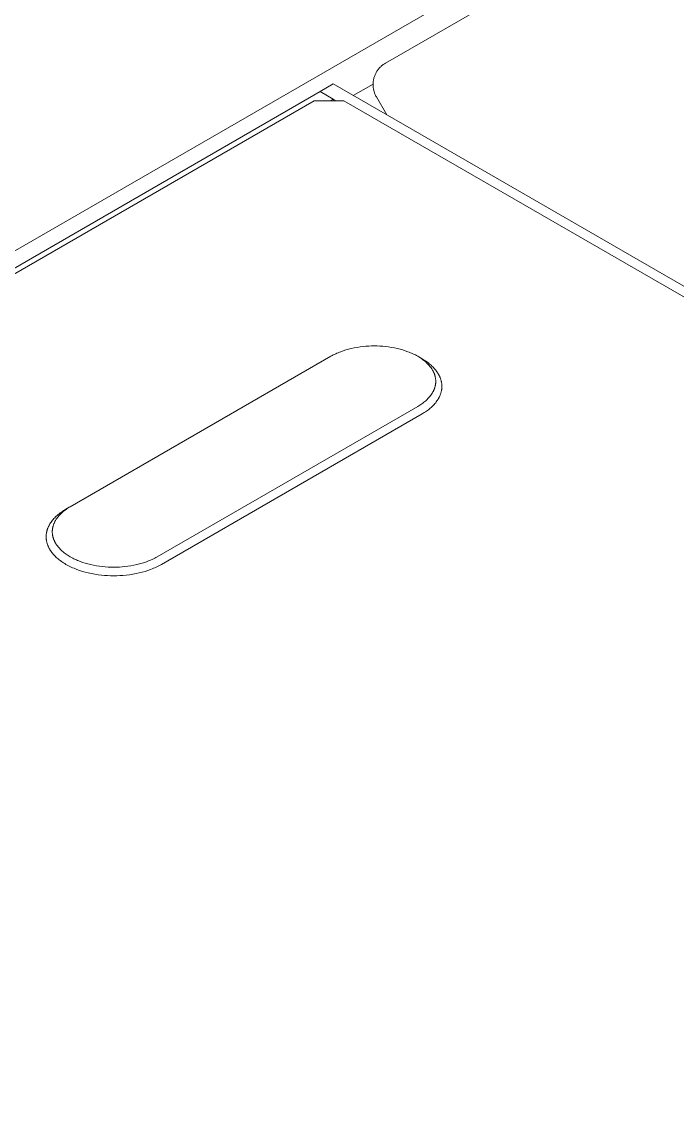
# Model space of a CAD drawing. Header units: inches. Extents: x -8 to 201, y -1 to 136.
# Drawn here: x 146.77 to 149.486, y 76.445 to 80.914 of the extents above; entities that cross this region are included whole.
import ezdxf

# ---------------------------------------------------------------- set-up
doc = ezdxf.new("R2010")
doc.units = ezdxf.units.IN
doc.layers.add('ZANO_R', color=7, linetype='Continuous', lineweight=0)

msp = doc.modelspace()

# ---------------------------------------------------------------- linework, layer by layer
at = {"layer": 'ZANO_R'}
for p, q in [((149.38021, 81.4873), (146.02102, 79.54787)), ((148.27663, 80.74124), (149.38591, 81.38168)), ((148.24601, 80.71403), (148.24811, 80.71675)), ((148.24811, 80.71675), (148.2503, 80.7194)), ((148.2503, 80.7194), (148.25259, 80.72197)), ((148.25259, 80.72197), (148.25496, 80.72446)), ((148.25496, 80.72446), (148.25741, 80.72687)), ((148.25741, 80.72687), (148.25994, 80.72919)), ((148.25994, 80.72919), (148.26254, 80.73143)), ((148.26254, 80.73143), (148.26523, 80.73358)), ((148.26523, 80.73358), (148.26798, 80.73564)), ((148.26798, 80.73564), (148.2708, 80.7376)), ((148.2708, 80.7376), (148.27369, 80.73947)), ((148.27369, 80.73947), (148.27663, 80.74124)), ((148.22721, 80.67023), (148.22784, 80.6736)), ((148.22784, 80.6736), (148.22859, 80.67696)), ((148.22859, 80.67696), (148.22945, 80.68029)), ((148.22945, 80.68029), (148.23043, 80.68358)), ((148.23043, 80.68358), (148.23151, 80.68684)), ((148.23151, 80.68684), (148.2327, 80.69007)), ((148.2327, 80.69007), (148.234, 80.69325)), ((148.234, 80.69325), (148.23541, 80.69638)), ((148.23541, 80.69638), (148.23693, 80.69947)), ((148.23693, 80.69947), (148.23854, 80.7025)), ((148.23854, 80.7025), (148.24026, 80.70548)), ((148.24026, 80.70548), (148.24208, 80.70839)), ((148.24208, 80.70839), (148.244, 80.71125)), ((148.244, 80.71125), (148.24601, 80.71403)), ((148.06094, 80.65532), (148.00698, 80.62417)), ((148.06094, 80.65532), (192.99121, 54.71482)), ((148.22577, 80.65463), (148.14395, 80.6074)), ((148.22576, 80.65312), (148.22582, 80.65656)), ((148.22581, 80.64979), (148.22576, 80.65312)), ((148.22598, 80.64647), (148.22581, 80.64979)), ((148.22582, 80.65656), (148.22599, 80.65999)), ((148.22625, 80.64315), (148.22598, 80.64647)), ((148.22599, 80.65999), (148.22628, 80.66342)), ((148.22663, 80.63984), (148.22625, 80.64315)), ((148.22628, 80.66342), (148.22669, 80.66683)), ((148.22712, 80.63655), (148.22663, 80.63984)), ((148.22669, 80.66683), (148.22721, 80.67023)), ((148.22771, 80.63327), (148.22712, 80.63655)), ((148.22842, 80.63002), (148.22771, 80.63327)), ((148.22923, 80.62679), (148.22842, 80.63002)), ((146.05811, 79.49899), (148.00698, 80.62417)), ((146.07061, 79.48252), (147.98155, 80.5858)), ((147.98155, 80.5858), (148.10437, 80.5858)), ((148.06094, 80.59301), (148.00698, 80.62417)), ((148.04846, 80.5858), (148.06094, 80.59301)), ((148.06094, 80.59301), (148.06094, 80.5858)), ((148.06094, 80.59301), (148.07343, 80.5858)), ((148.10437, 80.5858), (192.73195, 54.82006)), ((148.23014, 80.62359), (148.22923, 80.62679)), ((148.23116, 80.62042), (148.23014, 80.62359)), ((148.23228, 80.61728), (148.23116, 80.62042)), ((148.2335, 80.61419), (148.23228, 80.61728)), ((148.23483, 80.61113), (148.2335, 80.61419)), ((148.23625, 80.60812), (148.23483, 80.61113)), ((148.23777, 80.60516), (148.23625, 80.60812)), ((148.23939, 80.60225), (148.23777, 80.60516)), ((148.28265, 80.52732), (148.23939, 80.60225)), ((148.11311, 79.55356), (148.12386, 79.55662)), ((148.12386, 79.55662), (148.13469, 79.55935)), ((148.13469, 79.55935), (148.14702, 79.56204)), ((148.14702, 79.56204), (148.15944, 79.56434)), ((148.15944, 79.56434), (148.17192, 79.56625)), ((148.17192, 79.56625), (148.18445, 79.56778)), ((148.18445, 79.56778), (148.19604, 79.56887)), ((148.19604, 79.56887), (148.20766, 79.56964)), ((148.20766, 79.56964), (148.21929, 79.57011)), ((148.21929, 79.57011), (148.23093, 79.57027)), ((148.23093, 79.57027), (148.24258, 79.57011)), ((148.24258, 79.57011), (148.25421, 79.56965)), ((148.25421, 79.56965), (148.26583, 79.56887)), ((148.26583, 79.56887), (148.27742, 79.56778)), ((148.27742, 79.56778), (148.28995, 79.56625)), ((148.28995, 79.56625), (148.30243, 79.56434)), ((148.30243, 79.56434), (148.31485, 79.56204)), ((148.31485, 79.56204), (148.32718, 79.55935)), ((148.32718, 79.55935), (148.33801, 79.55662)), ((148.33801, 79.55662), (148.34876, 79.55356)), ((148.05107, 79.52725), (146.97195, 78.90422)), ((148.05107, 79.52725), (148.056, 79.53001)), ((148.056, 79.53001), (148.06098, 79.53267)), ((148.06098, 79.53267), (148.06602, 79.53521)), ((148.06602, 79.53521), (148.07112, 79.53765)), ((148.07112, 79.53765), (148.07626, 79.53999)), ((148.07626, 79.53999), (148.08145, 79.54222)), ((148.08145, 79.54222), (148.08668, 79.54436)), ((148.08668, 79.54436), (148.09195, 79.5464)), ((148.09195, 79.5464), (148.10247, 79.55015)), ((148.10247, 79.55015), (148.11311, 79.55356)), ((148.34876, 79.55356), (148.3594, 79.55015)), ((148.3594, 79.55015), (148.36992, 79.5464)), ((148.36992, 79.5464), (148.37519, 79.54436)), ((148.37519, 79.54436), (148.38042, 79.54222)), ((148.38042, 79.54222), (148.38561, 79.53999)), ((148.38561, 79.53999), (148.39075, 79.53766)), ((148.39075, 79.53766), (148.39585, 79.53522)), ((148.39585, 79.53522), (148.40089, 79.53267)), ((148.40089, 79.53267), (148.40587, 79.53001)), ((148.40587, 79.53001), (148.4108, 79.52725)), ((148.4108, 79.52725), (148.41519, 79.52465)), ((148.42879, 79.51686), (148.41502, 79.52482)), ((148.41519, 79.52465), (148.41952, 79.52196)), ((148.41952, 79.52196), (148.42378, 79.51917)), ((148.42378, 79.51917), (148.42798, 79.51627)), ((148.42798, 79.51627), (148.4321, 79.51328)), ((148.42879, 79.51686), (148.4334, 79.51414)), ((148.4321, 79.51328), (148.43614, 79.51018)), ((148.4334, 79.51414), (148.43789, 79.51136)), ((148.43614, 79.51018), (148.4401, 79.50697)), ((148.43789, 79.51136), (148.44226, 79.50851)), ((148.4401, 79.50697), (148.44397, 79.50365)), ((148.44226, 79.50851), (148.44652, 79.50561)), ((148.44397, 79.50365), (148.44706, 79.50084)), ((148.44652, 79.50561), (148.45066, 79.50264)), ((148.44706, 79.50084), (148.45009, 79.49796)), ((148.45009, 79.49796), (148.45303, 79.49499)), ((148.45066, 79.50264), (148.45468, 79.49963)), ((148.45303, 79.49499), (148.4559, 79.49195)), ((148.45468, 79.49963), (148.45858, 79.49656)), ((148.4559, 79.49195), (148.45867, 79.48883)), ((148.45858, 79.49656), (148.46235, 79.49343)), ((148.45867, 79.48883), (148.46135, 79.48563)), ((148.46135, 79.48563), (148.46393, 79.48234)), ((148.46235, 79.49343), (148.46599, 79.49026)), ((148.46393, 79.48234), (148.4664, 79.47897)), ((148.46599, 79.49026), (148.4695, 79.48704)), ((148.4664, 79.47897), (148.46868, 79.47563)), ((148.46868, 79.47563), (148.47084, 79.47221)), ((148.4695, 79.48704), (148.47288, 79.48377)), ((148.47084, 79.47221), (148.47188, 79.47047)), ((148.47188, 79.47047), (148.47289, 79.46872)), ((148.47288, 79.48377), (148.47613, 79.48046)), ((148.47289, 79.46872), (148.47386, 79.46694)), ((148.47386, 79.46694), (148.4748, 79.46515)), ((148.4748, 79.46515), (148.47571, 79.46335)), ((148.47613, 79.48046), (148.47924, 79.4771)), ((148.47924, 79.4771), (148.48221, 79.47371)), ((148.48221, 79.47371), (148.48504, 79.47027)), ((148.48504, 79.47027), (148.48773, 79.4668)), ((148.48773, 79.4668), (148.49048, 79.46299)), ((148.47571, 79.46335), (148.47658, 79.46152)), ((148.47658, 79.46152), (148.47741, 79.45968)), ((148.47741, 79.45968), (148.47821, 79.45782)), ((148.47821, 79.45782), (148.47897, 79.45595)), ((148.47897, 79.45595), (148.47969, 79.45406)), ((148.47969, 79.45406), (148.48037, 79.45216)), ((148.48037, 79.45216), (148.48101, 79.45024)), ((148.48101, 79.45024), (148.48152, 79.44862)), ((148.48152, 79.44862), (148.482, 79.44698)), ((148.482, 79.44698), (148.48244, 79.44533)), ((148.48244, 79.44533), (148.48286, 79.44368)), ((148.48286, 79.44368), (148.48324, 79.44201)), ((148.48324, 79.44201), (148.4836, 79.44034)), ((148.4836, 79.44034), (148.48392, 79.43867)), ((148.48392, 79.43867), (148.48421, 79.43699)), ((148.48421, 79.43699), (148.48447, 79.4353)), ((148.48447, 79.4353), (148.48469, 79.43361)), ((148.48469, 79.43361), (148.48488, 79.43191)), ((148.48488, 79.43191), (148.48504, 79.43021)), ((148.48504, 79.43021), (148.48516, 79.42851)), ((148.48516, 79.42851), (148.48525, 79.42681)), ((148.48525, 79.42681), (148.4853, 79.42511)), ((148.4853, 79.4217), (148.48525, 79.41999)), ((148.4853, 79.42511), (148.48532, 79.4234)), ((148.48532, 79.4234), (148.4853, 79.4217)), ((148.49048, 79.46299), (148.49179, 79.46107)), ((148.49179, 79.46107), (148.49306, 79.45915)), ((148.49306, 79.45915), (148.49429, 79.45721)), ((148.49429, 79.45721), (148.49547, 79.45526)), ((148.49547, 79.45526), (148.49661, 79.45331)), ((148.49661, 79.45331), (148.49771, 79.45135)), ((148.49771, 79.45135), (148.49876, 79.44938)), ((148.49876, 79.44938), (148.49977, 79.4474)), ((148.49977, 79.4474), (148.50074, 79.44542)), ((148.50074, 79.44542), (148.50166, 79.44342)), ((148.50166, 79.44342), (148.50254, 79.44142)), ((148.50254, 79.44142), (148.50338, 79.43942)), ((148.50338, 79.43942), (148.50417, 79.43741)), ((148.50417, 79.43741), (148.50491, 79.43539)), ((148.50491, 79.43539), (148.50562, 79.43337)), ((148.50562, 79.43337), (148.50627, 79.43134)), ((148.50627, 79.43134), (148.50689, 79.42931)), ((148.50689, 79.42931), (148.50746, 79.42728)), ((148.50746, 79.42728), (148.50798, 79.42524)), ((148.50798, 79.42524), (148.50846, 79.42319)), ((148.50846, 79.42319), (148.50889, 79.42115)), ((148.50889, 79.42115), (148.50928, 79.4191)), ((148.47188, 79.37633), (148.47084, 79.37459)), ((148.47288, 79.37809), (148.47188, 79.37633)), ((148.47386, 79.37986), (148.47288, 79.37809)), ((148.4748, 79.38165), (148.47386, 79.37986)), ((148.4757, 79.38346), (148.4748, 79.38165)), ((148.47658, 79.38528), (148.4757, 79.38346)), ((148.47741, 79.38712), (148.47658, 79.38528)), ((148.47821, 79.38898), (148.47741, 79.38712)), ((148.47897, 79.39085), (148.47821, 79.38898)), ((148.47969, 79.39274), (148.47897, 79.39085)), ((148.48037, 79.39464), (148.47969, 79.39274)), ((148.48101, 79.39656), (148.48037, 79.39464)), ((148.48152, 79.39819), (148.48101, 79.39656)), ((148.48199, 79.39982), (148.48152, 79.39819)), ((148.48244, 79.40147), (148.48199, 79.39982)), ((148.48286, 79.40313), (148.48244, 79.40147)), ((148.48324, 79.40479), (148.48286, 79.40313)), ((148.4836, 79.40646), (148.48324, 79.40479)), ((148.48392, 79.40813), (148.4836, 79.40646)), ((148.48421, 79.40982), (148.48392, 79.40813)), ((148.48447, 79.4115), (148.48421, 79.40982)), ((148.48469, 79.41319), (148.48447, 79.4115)), ((148.48488, 79.41489), (148.48469, 79.41319)), ((148.48504, 79.41659), (148.48488, 79.41489)), ((148.48516, 79.41829), (148.48504, 79.41659)), ((148.48525, 79.41999), (148.48516, 79.41829)), ((148.50689, 79.37595), (148.50627, 79.37392)), ((148.50746, 79.37799), (148.50689, 79.37595)), ((148.50798, 79.38003), (148.50746, 79.37799)), ((148.50846, 79.38207), (148.50798, 79.38003)), ((148.50889, 79.38412), (148.50846, 79.38207)), ((148.50928, 79.38617), (148.50889, 79.38412)), ((148.50928, 79.4191), (148.50963, 79.41704)), ((148.50963, 79.38822), (148.50928, 79.38617)), ((148.50963, 79.41704), (148.50992, 79.41499)), ((148.50992, 79.39027), (148.50963, 79.38822)), ((148.50992, 79.41499), (148.51018, 79.41293)), ((148.51018, 79.39233), (148.50992, 79.39027)), ((148.51018, 79.41293), (148.51038, 79.41087)), ((148.51038, 79.39439), (148.51018, 79.39233)), ((148.51038, 79.41087), (148.51054, 79.40882)), ((148.51054, 79.39645), (148.51038, 79.39439)), ((148.51054, 79.40882), (148.51066, 79.40675)), ((148.51066, 79.39851), (148.51054, 79.39645)), ((148.51066, 79.40675), (148.51073, 79.40469)), ((148.51073, 79.40057), (148.51066, 79.39851)), ((148.51073, 79.40469), (148.51075, 79.40263)), ((148.51075, 79.40263), (148.51073, 79.40057)), ((148.4321, 79.33352), (148.42798, 79.33053)), ((148.43614, 79.33662), (148.4321, 79.33352)), ((148.4401, 79.33983), (148.43614, 79.33662)), ((148.44397, 79.34316), (148.4401, 79.33983)), ((148.44706, 79.34596), (148.44397, 79.34316)), ((148.45009, 79.34885), (148.44706, 79.34596)), ((148.45304, 79.35181), (148.45009, 79.34885)), ((148.4559, 79.35485), (148.45304, 79.35181)), ((148.45867, 79.35797), (148.4559, 79.35485)), ((148.46135, 79.36118), (148.45867, 79.35797)), ((148.46393, 79.36446), (148.46135, 79.36118)), ((148.4664, 79.36783), (148.46393, 79.36446)), ((148.46868, 79.37117), (148.4664, 79.36783)), ((148.47084, 79.37459), (148.46868, 79.37117)), ((148.48221, 79.33156), (148.47924, 79.32816)), ((148.48504, 79.33499), (148.48221, 79.33156)), ((148.48773, 79.33847), (148.48504, 79.33499)), ((148.49048, 79.34227), (148.48773, 79.33847)), ((148.49179, 79.34419), (148.49048, 79.34227)), ((148.49306, 79.34612), (148.49179, 79.34419)), ((148.49429, 79.34805), (148.49306, 79.34612)), ((148.49547, 79.35), (148.49429, 79.34805)), ((148.49661, 79.35195), (148.49547, 79.35)), ((148.49771, 79.35392), (148.49661, 79.35195)), ((148.49876, 79.35589), (148.49771, 79.35392)), ((148.49977, 79.35786), (148.49876, 79.35589)), ((148.50074, 79.35985), (148.49977, 79.35786)), ((148.50166, 79.36184), (148.50074, 79.35985)), ((148.50254, 79.36384), (148.50166, 79.36184)), ((148.50338, 79.36584), (148.50254, 79.36384)), ((148.50417, 79.36786), (148.50338, 79.36584)), ((148.50491, 79.36987), (148.50417, 79.36786)), ((148.50562, 79.37189), (148.50491, 79.36987)), ((148.50627, 79.37392), (148.50562, 79.37189)), ((148.4108, 79.31956), (147.33168, 78.69653)), ((148.42879, 79.2884), (147.34967, 78.66537)), ((148.41519, 79.32215), (148.4108, 79.31956)), ((148.41951, 79.32484), (148.41519, 79.32215)), ((148.42378, 79.32763), (148.41951, 79.32484)), ((148.42798, 79.33053), (148.42378, 79.32763)), ((148.43339, 79.29112), (148.42879, 79.2884)), ((148.43789, 79.29391), (148.43339, 79.29112)), ((148.44226, 79.29675), (148.43789, 79.29391)), ((148.44652, 79.29966), (148.44226, 79.29675)), ((148.45066, 79.30262), (148.44652, 79.29966)), ((148.45468, 79.30564), (148.45066, 79.30262)), ((148.45858, 79.30871), (148.45468, 79.30564)), ((148.46235, 79.31183), (148.45858, 79.30871)), ((148.46599, 79.315), (148.46235, 79.31183)), ((148.4695, 79.31822), (148.46599, 79.315)), ((148.47288, 79.32149), (148.4695, 79.31822)), ((148.47613, 79.3248), (148.47288, 79.32149)), ((148.47924, 79.32816), (148.47613, 79.3248)), ((146.93502, 78.88173), (146.93963, 78.88491)), ((146.93878, 78.88062), (146.94265, 78.88394)), ((146.93963, 78.88491), (146.94432, 78.88798)), ((146.94265, 78.88394), (146.94661, 78.88715)), ((146.94432, 78.88798), (146.94908, 78.89094)), ((146.94661, 78.88715), (146.95065, 78.89025)), ((146.94908, 78.89094), (146.95389, 78.89379)), ((146.95065, 78.89025), (146.95477, 78.89325)), ((146.95389, 78.89379), (146.96774, 78.90179)), ((146.95477, 78.89325), (146.95897, 78.89614)), ((146.95897, 78.89614), (146.96324, 78.89893)), ((146.96324, 78.89893), (146.96757, 78.90162)), ((146.96757, 78.90162), (146.97195, 78.90422)), ((146.8903, 78.83705), (146.89281, 78.84073)), ((146.89281, 78.84073), (146.89552, 78.84443)), ((146.89552, 78.84443), (146.89835, 78.84804)), ((146.89835, 78.84804), (146.9013, 78.85156)), ((146.9013, 78.85156), (146.90434, 78.855)), ((146.90434, 78.855), (146.90749, 78.85834)), ((146.90618, 78.83849), (146.90705, 78.84032)), ((146.90705, 78.84032), (146.90795, 78.84212)), ((146.90749, 78.85834), (146.91073, 78.8616)), ((146.90795, 78.84212), (146.90889, 78.84391)), ((146.90889, 78.84391), (146.90987, 78.84569)), ((146.90987, 78.84569), (146.91087, 78.84744)), ((146.91073, 78.8616), (146.91405, 78.86477)), ((146.91087, 78.84744), (146.91191, 78.84918)), ((146.91191, 78.84918), (146.91407, 78.8526)), ((146.91405, 78.86477), (146.91746, 78.86785)), ((146.91407, 78.8526), (146.91635, 78.85594)), ((146.91635, 78.85594), (146.91882, 78.85931)), ((146.91746, 78.86785), (146.9217, 78.8715)), ((146.91882, 78.85931), (146.9214, 78.8626)), ((146.9214, 78.8626), (146.92408, 78.8658)), ((146.9217, 78.8715), (146.92605, 78.87503)), ((146.92408, 78.8658), (146.92685, 78.86892)), ((146.92605, 78.87503), (146.93049, 78.87844)), ((146.92685, 78.86892), (146.92972, 78.87196)), ((146.92972, 78.87196), (146.93266, 78.87493)), ((146.93049, 78.87844), (146.93502, 78.88173)), ((146.93266, 78.87493), (146.93569, 78.87781)), ((146.93569, 78.87781), (146.93878, 78.88062)), ((146.87293, 78.79269), (146.87321, 78.79455)), ((146.87321, 78.79455), (146.87353, 78.7964)), ((146.87353, 78.7964), (146.87389, 78.79824)), ((146.87389, 78.79824), (146.87428, 78.80008)), ((146.87428, 78.80008), (146.8747, 78.80191)), ((146.8747, 78.80191), (146.87516, 78.80373)), ((146.87516, 78.80373), (146.87565, 78.80554)), ((146.87565, 78.80554), (146.87618, 78.80734)), ((146.87618, 78.80734), (146.87673, 78.80913)), ((146.87673, 78.80913), (146.87744, 78.81124)), ((146.87744, 78.81124), (146.87819, 78.81333)), ((146.87819, 78.81333), (146.87898, 78.81541)), ((146.87898, 78.81541), (146.87982, 78.81747)), ((146.87982, 78.81747), (146.88069, 78.81951)), ((146.88069, 78.81951), (146.88161, 78.82154)), ((146.88161, 78.82154), (146.88257, 78.82354)), ((146.88257, 78.82354), (146.88357, 78.82553)), ((146.88357, 78.82553), (146.8846, 78.8275)), ((146.8846, 78.8275), (146.88567, 78.82945)), ((146.88567, 78.82945), (146.88678, 78.83138)), ((146.88678, 78.83138), (146.88792, 78.83329)), ((146.88792, 78.83329), (146.8903, 78.83705)), ((146.89743, 78.80037), (146.89745, 78.80208)), ((146.89745, 78.79867), (146.89743, 78.80037)), ((146.89745, 78.80208), (146.8975, 78.80378)), ((146.8975, 78.79696), (146.89745, 78.79867)), ((146.8975, 78.80378), (146.89759, 78.80548)), ((146.89759, 78.79526), (146.8975, 78.79696)), ((146.89759, 78.80548), (146.89771, 78.80719)), ((146.89771, 78.79356), (146.89759, 78.79526)), ((146.89771, 78.80719), (146.89787, 78.80888)), ((146.89787, 78.80888), (146.89806, 78.81058)), ((146.89806, 78.81058), (146.89828, 78.81227)), ((146.89828, 78.81227), (146.89854, 78.81396)), ((146.89854, 78.81396), (146.89883, 78.81564)), ((146.89883, 78.81564), (146.89915, 78.81731)), ((146.89915, 78.81731), (146.89951, 78.81898)), ((146.89951, 78.81898), (146.89989, 78.82065)), ((146.89989, 78.82065), (146.90031, 78.8223)), ((146.90031, 78.8223), (146.90076, 78.82395)), ((146.90076, 78.82395), (146.90123, 78.82559)), ((146.90123, 78.82559), (146.90174, 78.82722)), ((146.90174, 78.82722), (146.90238, 78.82913)), ((146.90238, 78.82913), (146.90306, 78.83104)), ((146.90306, 78.83104), (146.90378, 78.83292)), ((146.90378, 78.83292), (146.90454, 78.8348)), ((146.90454, 78.8348), (146.90534, 78.83665)), ((146.90534, 78.83665), (146.90618, 78.83849)), ((146.87199, 78.7796), (146.87201, 78.78148)), ((146.87201, 78.77773), (146.87199, 78.7796)), ((146.87201, 78.78148), (146.87207, 78.78335)), ((146.87207, 78.77585), (146.87201, 78.77773)), ((146.87207, 78.78335), (146.87217, 78.78523)), ((146.87217, 78.77398), (146.87207, 78.77585)), ((146.87217, 78.78523), (146.8723, 78.7871)), ((146.8723, 78.77211), (146.87217, 78.77398)), ((146.8723, 78.7871), (146.87248, 78.78897)), ((146.87248, 78.77024), (146.8723, 78.77211)), ((146.87248, 78.78897), (146.87269, 78.79083)), ((146.87268, 78.76838), (146.87248, 78.77024)), ((146.87293, 78.76652), (146.87268, 78.76838)), ((146.87269, 78.79083), (146.87293, 78.79269)), ((146.87321, 78.76466), (146.87293, 78.76652)), ((146.87353, 78.76281), (146.87321, 78.76466)), ((146.87389, 78.76097), (146.87353, 78.76281)), ((146.87428, 78.75913), (146.87389, 78.76097)), ((146.8747, 78.7573), (146.87428, 78.75913)), ((146.87516, 78.75548), (146.8747, 78.7573)), ((146.87565, 78.75367), (146.87516, 78.75548)), ((146.87617, 78.75187), (146.87565, 78.75367)), ((146.87673, 78.75008), (146.87617, 78.75187)), ((146.87744, 78.74797), (146.87673, 78.75008)), ((146.89787, 78.79186), (146.89771, 78.79356)), ((146.89806, 78.79017), (146.89787, 78.79186)), ((146.89828, 78.78847), (146.89806, 78.79017)), ((146.89854, 78.78679), (146.89828, 78.78847)), ((146.89883, 78.78511), (146.89854, 78.78679)), ((146.89915, 78.78343), (146.89883, 78.78511)), ((146.89951, 78.78176), (146.89915, 78.78343)), ((146.89989, 78.7801), (146.89951, 78.78176)), ((146.90031, 78.77844), (146.89989, 78.7801)), ((146.90076, 78.7768), (146.90031, 78.77844)), ((146.90123, 78.77516), (146.90076, 78.7768)), ((146.90174, 78.77353), (146.90123, 78.77516)), ((146.90238, 78.77161), (146.90174, 78.77353)), ((146.90306, 78.76971), (146.90238, 78.77161)), ((146.90378, 78.76782), (146.90306, 78.76971)), ((146.90454, 78.76595), (146.90378, 78.76782)), ((146.90534, 78.76409), (146.90454, 78.76595)), ((146.90617, 78.76225), (146.90534, 78.76409)), ((146.90705, 78.76043), (146.90617, 78.76225)), ((146.90795, 78.75862), (146.90705, 78.76043)), ((146.90889, 78.75683), (146.90795, 78.75862)), ((146.90986, 78.75506), (146.90889, 78.75683)), ((146.91087, 78.7533), (146.90986, 78.75506)), ((146.91191, 78.75156), (146.91087, 78.7533)), ((146.91407, 78.74815), (146.91191, 78.75156)), ((146.87819, 78.74587), (146.87744, 78.74797)), ((146.87898, 78.7438), (146.87819, 78.74587)), ((146.87981, 78.74174), (146.87898, 78.7438)), ((146.88069, 78.7397), (146.87981, 78.74174)), ((146.88161, 78.73767), (146.88069, 78.7397)), ((146.88257, 78.73566), (146.88161, 78.73767)), ((146.88356, 78.73368), (146.88257, 78.73566)), ((146.8846, 78.73171), (146.88356, 78.73368)), ((146.88567, 78.72976), (146.8846, 78.73171)), ((146.88678, 78.72783), (146.88567, 78.72976)), ((146.88792, 78.72591), (146.88678, 78.72783)), ((146.8903, 78.72215), (146.88792, 78.72591)), ((146.89281, 78.71848), (146.8903, 78.72215)), ((146.89552, 78.71477), (146.89281, 78.71848)), ((146.89836, 78.71116), (146.89552, 78.71477)), ((146.9013, 78.70763), (146.89836, 78.71116)), ((146.90436, 78.7042), (146.9013, 78.70763)), ((146.91635, 78.7448), (146.91407, 78.74815)), ((146.91882, 78.74143), (146.91635, 78.7448)), ((146.9214, 78.73815), (146.91882, 78.74143)), ((146.92408, 78.73494), (146.9214, 78.73815)), ((146.92685, 78.73182), (146.92408, 78.73494)), ((146.92972, 78.72878), (146.92685, 78.73182)), ((146.93266, 78.72582), (146.92972, 78.72878)), ((146.93569, 78.72293), (146.93266, 78.72582)), ((146.93879, 78.72013), (146.93569, 78.72293)), ((146.94265, 78.71681), (146.93879, 78.72013)), ((146.94661, 78.7136), (146.94265, 78.71681)), ((146.95065, 78.71049), (146.94661, 78.7136)), ((146.95477, 78.7075), (146.95065, 78.71049)), ((146.95897, 78.70461), (146.95477, 78.7075)), ((146.90751, 78.70085), (146.90436, 78.7042)), ((146.91075, 78.69759), (146.90751, 78.70085)), ((146.91408, 78.69442), (146.91075, 78.69759)), ((146.91748, 78.69133), (146.91408, 78.69442)), ((146.92173, 78.68768), (146.91748, 78.69133)), ((146.92609, 78.68415), (146.92173, 78.68768)), ((146.93053, 78.68074), (146.92609, 78.68415)), ((146.93507, 78.67744), (146.93053, 78.68074)), ((146.93968, 78.67426), (146.93507, 78.67744)), ((146.94438, 78.67119), (146.93968, 78.67426)), ((146.94914, 78.66823), (146.94438, 78.67119)), ((146.95397, 78.66537), (146.94914, 78.66823)), ((146.95938, 78.66233), (146.95397, 78.66537)), ((146.96324, 78.70182), (146.95897, 78.70461)), ((146.96487, 78.65941), (146.95938, 78.66233)), ((146.96756, 78.69912), (146.96324, 78.70182)), ((146.97195, 78.69653), (146.96756, 78.69912)), ((146.97688, 78.69376), (146.97195, 78.69653)), ((146.98186, 78.6911), (146.97688, 78.69376)), ((146.9869, 78.68856), (146.98186, 78.6911)), ((146.992, 78.68612), (146.9869, 78.68856)), ((146.99714, 78.68378), (146.992, 78.68612)), ((147.00233, 78.68155), (146.99714, 78.68378)), ((147.00756, 78.67942), (147.00233, 78.68155)), ((147.01283, 78.67738), (147.00756, 78.67942)), ((147.02335, 78.67362), (147.01283, 78.67738)), ((147.03399, 78.67022), (147.02335, 78.67362)), ((147.04474, 78.66716), (147.03399, 78.67022)), ((147.05557, 78.66443), (147.04474, 78.66716)), ((147.06791, 78.66173), (147.05557, 78.66443)), ((147.08032, 78.65943), (147.06791, 78.66173)), ((147.23573, 78.66173), (147.22331, 78.65943)), ((147.24806, 78.66443), (147.23573, 78.66173)), ((147.2589, 78.66715), (147.24806, 78.66443)), ((147.26964, 78.67022), (147.2589, 78.66715)), ((147.28028, 78.67362), (147.26964, 78.67022)), ((147.2908, 78.67738), (147.28028, 78.67362)), ((147.29607, 78.67942), (147.2908, 78.67738)), ((147.3013, 78.68155), (147.29607, 78.67942)), ((147.30649, 78.68378), (147.3013, 78.68155)), ((147.31163, 78.68612), (147.30649, 78.68378)), ((147.31673, 78.68856), (147.31163, 78.68612)), ((147.32177, 78.6911), (147.31673, 78.68856)), ((147.32676, 78.69376), (147.32177, 78.6911)), ((147.33168, 78.69653), (147.32676, 78.69376)), ((147.34425, 78.66233), (147.33877, 78.65941)), ((147.34967, 78.66537), (147.34425, 78.66233)), ((146.97041, 78.65661), (146.96487, 78.65941)), ((146.97602, 78.65392), (146.97041, 78.65661)), ((146.98167, 78.65136), (146.97602, 78.65392)), ((146.98738, 78.6489), (146.98167, 78.65136)), ((146.99314, 78.64655), (146.98738, 78.6489)), ((146.99893, 78.64431), (146.99314, 78.64655)), ((147.01051, 78.64018), (146.99893, 78.64431)), ((147.02221, 78.63643), (147.01051, 78.64018)), ((147.03403, 78.63307), (147.02221, 78.63643)), ((147.04595, 78.63006), (147.03403, 78.63307)), ((147.05951, 78.6271), (147.04595, 78.63006)), ((147.07317, 78.62457), (147.05951, 78.6271)), ((147.0869, 78.62247), (147.07317, 78.62457)), ((147.0928, 78.65753), (147.08032, 78.65943)), ((147.10068, 78.62079), (147.0869, 78.62247)), ((147.10533, 78.65599), (147.0928, 78.65753)), ((147.11343, 78.61959), (147.10068, 78.62079)), ((147.11692, 78.6549), (147.10533, 78.65599)), ((147.12621, 78.61873), (147.11343, 78.61959)), ((147.12854, 78.65413), (147.11692, 78.6549)), ((147.13901, 78.61822), (147.12621, 78.61873)), ((147.14018, 78.65366), (147.12854, 78.65413)), ((147.15182, 78.61805), (147.13901, 78.61822)), ((147.15182, 78.65351), (147.14018, 78.65366)), ((147.16346, 78.65366), (147.15182, 78.65351)), ((147.16462, 78.61822), (147.15182, 78.61805)), ((147.17509, 78.65413), (147.16346, 78.65366)), ((147.17742, 78.61874), (147.16462, 78.61822)), ((147.18671, 78.65491), (147.17509, 78.65413)), ((147.1902, 78.61959), (147.17742, 78.61874)), ((147.1983, 78.65599), (147.18671, 78.65491)), ((147.20295, 78.62079), (147.1902, 78.61959)), ((147.21083, 78.65753), (147.1983, 78.65599)), ((147.21674, 78.62247), (147.20295, 78.62079)), ((147.22331, 78.65943), (147.21083, 78.65753)), ((147.23046, 78.62457), (147.21674, 78.62247)), ((147.24412, 78.6271), (147.23046, 78.62457)), ((147.25769, 78.63006), (147.24412, 78.6271)), ((147.2696, 78.63306), (147.25769, 78.63006)), ((147.28142, 78.63643), (147.2696, 78.63306)), ((147.29313, 78.64017), (147.28142, 78.63643)), ((147.3047, 78.64431), (147.29313, 78.64017)), ((147.3105, 78.64655), (147.3047, 78.64431)), ((147.31625, 78.6489), (147.3105, 78.64655)), ((147.32196, 78.65136), (147.31625, 78.6489)), ((147.32762, 78.65393), (147.32196, 78.65136)), ((147.33322, 78.65661), (147.32762, 78.65393)), ((147.33877, 78.65941), (147.33322, 78.65661))]:
    msp.add_line(p, q, dxfattribs=at)

doc.saveas('drawing.dxf')
